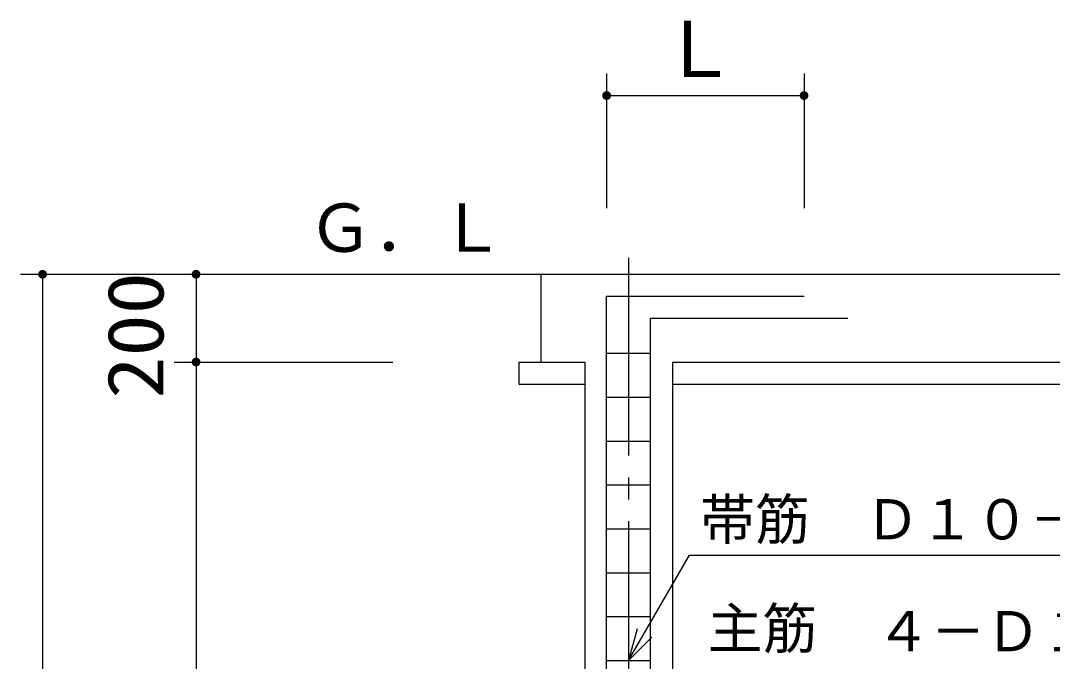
# Model space of a CAD drawing. Units: millimetres, scale not verified. Extents: x -14850 to 14850, y -10500 to 10500.
# Drawn here: x -3323 to -971, y 969 to 2429 of the extents above; entities that cross this region are included whole.
import ezdxf
from ezdxf.enums import TextEntityAlignment as Align

# ---------------------------------------------------------------- set-up
doc = ezdxf.new("R2010")
doc.units = ezdxf.units.MM
doc.header["$LTSCALE"] = 50
doc.linetypes.add('CHAIN2', pattern=[12, 9, -1, 1, -1])
for name, color, linetype, lineweight in [('0-0_機器', 3, 'Continuous', 25), ('0-4_文字', 5, 'Continuous', 25), ('0-5_製作', 5, 'Continuous', 25)]:
    doc.layers.add(name, color=color, linetype=linetype, lineweight=lineweight)
doc.styles.add('ＭＳ ゴシック', font='')
doc.styles.get('ＭＳ ゴシック').set_extended_font_data('MS Gothic')

msp = doc.modelspace()

# ---------------------------------------------------------------- linework, layer by layer
at = {"layer": '0-0_機器', "color": 2, "linetype": 'CHAIN2'}
msp.add_line((-1936.81, 1888.43), (-1936.81, -812.3), dxfattribs=at)
at = {"layer": '0-0_機器', "color": 2}
for p, q in [((-2547.8, 1851.29), (650.09, 1851.29)), ((-2136.81, 1851.29), (-2136.81, 1651.29)), ((-2186.81, 1651.29), (-2186.81, 1601.29)), ((-2186.81, 1651.29), (-2036.81, 1651.29)), ((-2036.81, 1651.29), (-2036.81, -428.71)), ((-2186.81, 1601.29), (-2036.81, 1601.29)), ((-1836.81, 1601.29), (413.19, 1601.29))]:
    msp.add_line(p, q, dxfattribs=at)
at = {"layer": '0-0_機器'}
for p, q in [((-1886.81, 1751.29), (-1436.8, 1751.29)), ((-1886.81, -528.71), (-1886.81, 1751.29)), ((-1986.81, 1671.3), (-1886.81, 1671.3)), ((-1986.81, 1571.3), (-1886.81, 1571.3)), ((-1986.81, 1471.3), (-1886.81, 1471.3)), ((-1986.81, 1371.3), (-1886.81, 1371.3)), ((-1986.81, 1271.3), (-1886.81, 1271.3)), ((-1986.81, 1171.3), (-1886.81, 1171.3)), ((-1986.81, 1071.3), (-1886.81, 1071.3)), ((-1986.81, 971.3), (-1886.81, 971.3))]:
    msp.add_line(p, q, dxfattribs=at)
msp.add_lwpolyline([(-1986.81, -578.71), (-1986.81, 1801.29), (-1536.81, 1801.29)], dxfattribs=at)
at = {"layer": '0-0_機器', "color": 2}
for points in [[(-1836.81, 1651.29), (-1836.81, -428.71), (363.19, -428.71)], [(-1836.81, 1651.29), (413.19, 1651.29), (413.19, 1601.29)]]:
    msp.add_lwpolyline(points, dxfattribs=at)
at = {"layer": '0-4_文字', "color": 2}
for p, q in [((-1936.81, 971.3), (-1798.24, 1211.3)), ((-1798.24, 1211.3), (-373.16, 1211.3)), ((-1917.4, 1043.74), (-1936.81, 971.3)), ((-1936.81, 971.3), (-1883.77, 1024.33))]:
    msp.add_line(p, q, dxfattribs=at)
at = {"layer": '0-5_製作', "color": 2}
for p, q in [((-1986.81, 2308.62), (-1986.81, 2002.03)), ((-1536.81, 2308.62), (-1536.81, 2002.03)), ((-1986.81, 2258.62), (-1536.81, 2258.62)), ((-3322.82, 1851.29), (-2474.64, 1851.29)), ((-3272.82, 1851.29), (-3272.82, -778.71)), ((-2922.82, 1851.29), (-2922.82, 1651.29)), ((-2972.82, 1651.29), (-2474.64, 1651.29)), ((-2922.82, 1651.29), (-2922.82, -428.71))]:
    msp.add_line(p, q, dxfattribs=at)
at = {"layer": '0-5_製作'}
for points in [[(-1986.81, 2258.62), (-1996.81, 2258.62), (-1996.79, 2259.25)], [(-1986.81, 2258.62), (-1996.73, 2257.36), (-1996.81, 2258.62)], [(-1986.81, 2268.62), (-1996.79, 2259.25), (-1996.63, 2260.49)], [(-1986.81, 2258.62), (-1996.79, 2259.25), (-1986.81, 2268.62)], [(-1986.81, 2258.62), (-1996.49, 2256.13), (-1996.73, 2257.36)], [(-1986.81, 2268.62), (-1996.63, 2260.49), (-1988.06, 2268.54)], [(-1988.06, 2268.54), (-1996.63, 2260.49), (-1996.32, 2261.71)], [(-1986.81, 2258.62), (-1996.11, 2254.94), (-1996.49, 2256.13)], [(-1988.06, 2268.54), (-1996.32, 2261.71), (-1989.3, 2268.3)], [(-1989.3, 2268.3), (-1996.32, 2261.71), (-1995.86, 2262.88)], [(-1986.81, 2258.62), (-1995.57, 2253.8), (-1996.11, 2254.94)], [(-1989.3, 2268.3), (-1995.86, 2262.88), (-1990.49, 2267.92)], [(-1990.49, 2267.92), (-1995.86, 2262.88), (-1995.25, 2263.98)], [(-1986.81, 2258.62), (-1994.9, 2252.74), (-1995.57, 2253.8)], [(-1990.49, 2267.92), (-1995.25, 2263.98), (-1991.63, 2267.38)], [(-1991.63, 2267.38), (-1995.25, 2263.98), (-1994.51, 2264.99)], [(-1986.81, 2258.62), (-1994.1, 2251.77), (-1994.9, 2252.74)], [(-1991.63, 2267.38), (-1994.51, 2264.99), (-1992.69, 2266.71)], [(-1992.69, 2266.71), (-1994.51, 2264.99), (-1993.65, 2265.91)], [(-1986.81, 2248.62), (-1994.1, 2251.77), (-1986.81, 2258.62)], [(-1986.18, 2268.6), (-1986.81, 2258.62), (-1986.81, 2268.62)], [(-1984.93, 2268.44), (-1986.81, 2258.62), (-1986.18, 2268.6)], [(-1983.72, 2268.13), (-1986.81, 2258.62), (-1984.93, 2268.44)], [(-1982.55, 2267.67), (-1986.81, 2258.62), (-1983.72, 2268.13)], [(-1981.45, 2267.06), (-1986.81, 2258.62), (-1982.55, 2267.67)], [(-1980.43, 2266.32), (-1986.81, 2258.62), (-1981.45, 2267.06)], [(-1979.52, 2265.46), (-1986.81, 2258.62), (-1980.43, 2266.32)], [(-1978.72, 2264.5), (-1986.81, 2258.62), (-1979.52, 2265.46)], [(-1978.72, 2264.5), (-1976.81, 2258.62), (-1986.81, 2258.62)], [(-1976.81, 2258.62), (-1986.81, 2248.62), (-1986.81, 2258.62)], [(-1976.83, 2257.99), (-1986.81, 2248.62), (-1976.81, 2258.62)], [(-1978.05, 2263.44), (-1976.81, 2258.62), (-1978.72, 2264.5)], [(-1977.51, 2262.3), (-1976.81, 2258.62), (-1978.05, 2263.44)], [(-1977.12, 2261.1), (-1976.81, 2258.62), (-1977.51, 2262.3)], [(-1976.89, 2259.87), (-1976.81, 2258.62), (-1977.12, 2261.1)], [(-1536.81, 2258.62), (-1546.81, 2258.62), (-1546.79, 2259.25)], [(-1536.81, 2258.62), (-1546.73, 2257.36), (-1546.81, 2258.62)], [(-1536.81, 2258.62), (-1546.79, 2259.25), (-1546.63, 2260.49)], [(-1536.81, 2258.62), (-1546.49, 2256.13), (-1546.73, 2257.36)], [(-1536.81, 2258.62), (-1546.63, 2260.49), (-1546.32, 2261.71)], [(-1536.81, 2258.62), (-1546.1, 2254.94), (-1546.49, 2256.13)], [(-1536.81, 2268.62), (-1546.32, 2261.71), (-1545.85, 2262.88)], [(-1536.81, 2258.62), (-1546.32, 2261.71), (-1536.81, 2268.62)], [(-1536.81, 2258.62), (-1545.57, 2253.8), (-1546.1, 2254.94)], [(-1536.81, 2268.62), (-1545.85, 2262.88), (-1538.06, 2268.54)], [(-1538.06, 2268.54), (-1545.85, 2262.88), (-1545.25, 2263.98)], [(-1536.81, 2258.62), (-1544.9, 2252.74), (-1545.57, 2253.8)], [(-1538.06, 2268.54), (-1545.25, 2263.98), (-1539.29, 2268.3)], [(-1539.29, 2268.3), (-1545.25, 2263.98), (-1544.51, 2264.99)], [(-1536.81, 2248.62), (-1544.9, 2252.74), (-1536.81, 2258.62)], [(-1539.29, 2268.3), (-1544.51, 2264.99), (-1540.49, 2267.92)], [(-1540.49, 2267.92), (-1544.51, 2264.99), (-1543.65, 2265.91)], [(-1540.49, 2267.92), (-1543.65, 2265.91), (-1541.62, 2267.38)], [(-1541.62, 2267.38), (-1543.65, 2265.91), (-1542.68, 2266.71)], [(-1536.18, 2268.6), (-1536.81, 2258.62), (-1536.81, 2268.62)], [(-1534.93, 2268.44), (-1536.81, 2258.62), (-1536.18, 2268.6)], [(-1533.72, 2268.13), (-1536.81, 2258.62), (-1534.93, 2268.44)], [(-1532.55, 2267.67), (-1536.81, 2258.62), (-1533.72, 2268.13)], [(-1531.45, 2267.06), (-1536.81, 2258.62), (-1532.55, 2267.67)], [(-1530.43, 2266.32), (-1536.81, 2258.62), (-1531.45, 2267.06)], [(-1529.52, 2265.46), (-1536.81, 2258.62), (-1530.43, 2266.32)], [(-1528.72, 2264.5), (-1536.81, 2258.62), (-1529.52, 2265.46)], [(-1528.04, 2263.44), (-1536.81, 2258.62), (-1528.72, 2264.5)], [(-1528.04, 2263.44), (-1526.81, 2258.62), (-1536.81, 2258.62)], [(-1526.81, 2258.62), (-1536.81, 2248.62), (-1536.81, 2258.62)], [(-1526.83, 2257.99), (-1536.81, 2248.62), (-1526.81, 2258.62)], [(-1527.51, 2262.3), (-1526.81, 2258.62), (-1528.04, 2263.44)], [(-1527.12, 2261.1), (-1526.81, 2258.62), (-1527.51, 2262.3)], [(-1526.89, 2259.87), (-1526.81, 2258.62), (-1527.12, 2261.1)], [(-1986.81, 2248.62), (-1993.18, 2250.91), (-1994.1, 2251.77)], [(-1986.81, 2248.62), (-1992.17, 2250.17), (-1993.18, 2250.91)], [(-1986.81, 2248.62), (-1991.07, 2249.57), (-1992.17, 2250.17)], [(-1986.81, 2248.62), (-1989.9, 2249.11), (-1991.07, 2249.57)], [(-1986.81, 2248.62), (-1988.68, 2248.8), (-1989.9, 2249.11)], [(-1986.81, 2248.62), (-1987.44, 2248.64), (-1988.68, 2248.8)], [(-1976.99, 2256.74), (-1986.81, 2248.62), (-1976.83, 2257.99)], [(-1976.99, 2256.74), (-1985.55, 2248.7), (-1986.81, 2248.62)], [(-1977.3, 2255.53), (-1985.55, 2248.7), (-1976.99, 2256.74)], [(-1977.3, 2255.53), (-1984.32, 2248.93), (-1985.55, 2248.7)], [(-1977.76, 2254.36), (-1984.32, 2248.93), (-1977.3, 2255.53)], [(-1977.76, 2254.36), (-1983.13, 2249.32), (-1984.32, 2248.93)], [(-1978.36, 2253.26), (-1983.13, 2249.32), (-1977.76, 2254.36)], [(-1978.36, 2253.26), (-1981.99, 2249.85), (-1983.13, 2249.32)], [(-1979.1, 2252.24), (-1981.99, 2249.85), (-1978.36, 2253.26)], [(-1979.1, 2252.24), (-1980.93, 2250.53), (-1981.99, 2249.85)], [(-1979.96, 2251.33), (-1980.93, 2250.53), (-1979.1, 2252.24)], [(-1536.81, 2248.62), (-1544.1, 2251.77), (-1544.9, 2252.74)], [(-1536.81, 2248.62), (-1543.18, 2250.91), (-1544.1, 2251.77)], [(-1536.81, 2248.62), (-1542.16, 2250.17), (-1543.18, 2250.91)], [(-1536.81, 2248.62), (-1541.06, 2249.57), (-1542.16, 2250.17)], [(-1536.81, 2248.62), (-1539.9, 2249.11), (-1541.06, 2249.57)], [(-1536.81, 2248.62), (-1538.68, 2248.8), (-1539.9, 2249.11)], [(-1536.81, 2248.62), (-1537.43, 2248.64), (-1538.68, 2248.8)], [(-1526.98, 2256.74), (-1536.81, 2248.62), (-1526.83, 2257.99)], [(-1527.3, 2255.53), (-1536.81, 2248.62), (-1526.98, 2256.74)], [(-1527.76, 2254.36), (-1536.81, 2248.62), (-1527.3, 2255.53)], [(-1527.76, 2254.36), (-1535.55, 2248.7), (-1536.81, 2248.62)], [(-1528.36, 2253.26), (-1535.55, 2248.7), (-1527.76, 2254.36)], [(-1528.36, 2253.26), (-1534.32, 2248.93), (-1535.55, 2248.7)], [(-1529.1, 2252.24), (-1534.32, 2248.93), (-1528.36, 2253.26)], [(-1529.1, 2252.24), (-1533.13, 2249.32), (-1534.32, 2248.93)], [(-1529.96, 2251.33), (-1533.13, 2249.32), (-1529.1, 2252.24)], [(-1529.96, 2251.33), (-1531.99, 2249.85), (-1533.13, 2249.32)], [(-1530.93, 2250.53), (-1531.99, 2249.85), (-1529.96, 2251.33)], [(-3277.64, 1860.06), (-3282.82, 1851.29), (-3282.8, 1851.92)], [(-3277.64, 1860.06), (-3272.82, 1851.29), (-3282.82, 1851.29)], [(-3277.64, 1860.06), (-3282.8, 1851.92), (-3278.7, 1859.38)], [(-3278.7, 1859.38), (-3282.8, 1851.92), (-3282.65, 1853.17)], [(-3278.7, 1859.38), (-3282.65, 1853.17), (-3279.67, 1858.58)], [(-3279.67, 1858.58), (-3282.65, 1853.17), (-3282.33, 1854.38)], [(-3279.67, 1858.58), (-3282.33, 1854.38), (-3280.53, 1857.67)], [(-3276.5, 1860.59), (-3272.82, 1851.29), (-3277.64, 1860.06)], [(-3275.31, 1860.98), (-3272.82, 1851.29), (-3276.5, 1860.59)], [(-3274.08, 1861.22), (-3272.82, 1851.29), (-3275.31, 1860.98)], [(-3272.82, 1861.29), (-3272.82, 1851.29), (-3274.08, 1861.22)], [(-3272.19, 1861.27), (-3272.82, 1851.29), (-3272.82, 1861.29)], [(-3270.95, 1861.12), (-3272.82, 1851.29), (-3272.19, 1861.27)], [(-3269.73, 1860.8), (-3272.82, 1851.29), (-3270.95, 1861.12)], [(-3268.57, 1860.34), (-3272.82, 1851.29), (-3269.73, 1860.8)], [(-3267.46, 1859.74), (-3272.82, 1851.29), (-3268.57, 1860.34)], [(-3267.46, 1859.74), (-3262.82, 1851.29), (-3272.82, 1851.29)], [(-3266.45, 1859), (-3262.82, 1851.29), (-3267.46, 1859.74)], [(-3265.53, 1858.14), (-3262.82, 1851.29), (-3266.45, 1859)], [(-2926.5, 1860.59), (-2932.82, 1851.29), (-2927.64, 1860.06)], [(-2926.5, 1860.59), (-2922.82, 1851.29), (-2932.82, 1851.29)], [(-2927.64, 1860.06), (-2932.82, 1851.29), (-2932.8, 1851.92)], [(-2927.64, 1860.06), (-2932.8, 1851.92), (-2928.7, 1859.38)], [(-2928.7, 1859.38), (-2932.8, 1851.92), (-2932.65, 1853.17)], [(-2928.7, 1859.38), (-2932.65, 1853.17), (-2929.67, 1858.58)], [(-2929.67, 1858.58), (-2932.65, 1853.17), (-2932.33, 1854.38)], [(-2929.67, 1858.58), (-2932.33, 1854.38), (-2930.53, 1857.67)], [(-2925.31, 1860.98), (-2922.82, 1851.29), (-2926.5, 1860.59)], [(-2924.08, 1861.22), (-2922.82, 1851.29), (-2925.31, 1860.98)], [(-2922.82, 1861.29), (-2922.82, 1851.29), (-2924.08, 1861.22)], [(-2922.19, 1861.27), (-2922.82, 1851.29), (-2922.82, 1861.29)], [(-2920.95, 1861.12), (-2922.82, 1851.29), (-2922.19, 1861.27)], [(-2919.73, 1860.8), (-2922.82, 1851.29), (-2920.95, 1861.12)], [(-2918.57, 1860.34), (-2922.82, 1851.29), (-2919.73, 1860.8)], [(-2917.46, 1859.74), (-2922.82, 1851.29), (-2918.57, 1860.34)], [(-2916.45, 1859), (-2922.82, 1851.29), (-2917.46, 1859.74)], [(-2916.45, 1859), (-2912.82, 1851.29), (-2922.82, 1851.29)], [(-2915.53, 1858.14), (-2912.82, 1851.29), (-2916.45, 1859)], [(-3272.82, 1851.29), (-3282.74, 1850.04), (-3282.82, 1851.29)], [(-3272.82, 1851.29), (-3282.51, 1848.81), (-3282.74, 1850.04)], [(-3272.82, 1851.29), (-3282.12, 1847.61), (-3282.51, 1848.81)], [(-3280.53, 1857.67), (-3282.33, 1854.38), (-3281.87, 1855.55)], [(-3272.82, 1851.29), (-3281.59, 1846.48), (-3282.12, 1847.61)], [(-3280.53, 1857.67), (-3281.87, 1855.55), (-3281.27, 1856.65)], [(-3272.82, 1851.29), (-3280.91, 1845.42), (-3281.59, 1846.48)], [(-3272.82, 1851.29), (-3280.11, 1844.45), (-3280.91, 1845.42)], [(-3272.82, 1851.29), (-3279.2, 1843.59), (-3280.11, 1844.45)], [(-3272.82, 1851.29), (-3278.18, 1842.85), (-3279.2, 1843.59)], [(-3272.82, 1851.29), (-3277.08, 1842.25), (-3278.18, 1842.85)], [(-3272.82, 1841.29), (-3277.08, 1842.25), (-3272.82, 1851.29)], [(-3272.82, 1841.29), (-3275.91, 1841.78), (-3277.08, 1842.25)], [(-3272.82, 1841.29), (-3274.7, 1841.47), (-3275.91, 1841.78)], [(-3272.82, 1841.29), (-3273.45, 1841.31), (-3274.7, 1841.47)], [(-3262.82, 1851.29), (-3272.82, 1841.29), (-3272.82, 1851.29)], [(-3262.82, 1851.29), (-3271.57, 1841.37), (-3272.82, 1841.29)], [(-3262.82, 1851.29), (-3270.34, 1841.61), (-3271.57, 1841.37)], [(-3262.82, 1851.29), (-3269.14, 1842), (-3270.34, 1841.61)], [(-3262.82, 1851.29), (-3268.01, 1842.53), (-3269.14, 1842)], [(-3262.82, 1851.29), (-3266.94, 1843.2), (-3268.01, 1842.53)], [(-3262.84, 1850.67), (-3266.94, 1843.2), (-3262.82, 1851.29)], [(-3263, 1849.42), (-3266.94, 1843.2), (-3262.84, 1850.67)], [(-3263, 1849.42), (-3265.98, 1844), (-3266.94, 1843.2)], [(-3263.31, 1848.2), (-3265.98, 1844), (-3263, 1849.42)], [(-3263.31, 1848.2), (-3265.12, 1844.92), (-3265.98, 1844)], [(-3264.73, 1857.17), (-3262.82, 1851.29), (-3265.53, 1858.14)], [(-3263.77, 1847.04), (-3265.12, 1844.92), (-3263.31, 1848.2)], [(-3263.77, 1847.04), (-3264.38, 1845.94), (-3265.12, 1844.92)], [(-3264.06, 1856.11), (-3262.82, 1851.29), (-3264.73, 1857.17)], [(-3263.53, 1854.98), (-3262.82, 1851.29), (-3264.06, 1856.11)], [(-3263.14, 1853.78), (-3262.82, 1851.29), (-3263.53, 1854.98)], [(-3262.9, 1852.55), (-3262.82, 1851.29), (-3263.14, 1853.78)], [(-2922.82, 1851.29), (-2932.74, 1850.04), (-2932.82, 1851.29)], [(-2922.82, 1851.29), (-2932.51, 1848.81), (-2932.74, 1850.04)], [(-2922.82, 1851.29), (-2932.12, 1847.61), (-2932.51, 1848.81)], [(-2930.53, 1857.67), (-2932.33, 1854.38), (-2931.87, 1855.55)], [(-2922.82, 1851.29), (-2931.59, 1846.48), (-2932.12, 1847.61)], [(-2930.53, 1857.67), (-2931.87, 1855.55), (-2931.27, 1856.65)], [(-2922.82, 1851.29), (-2930.91, 1845.42), (-2931.59, 1846.48)], [(-2922.82, 1851.29), (-2930.11, 1844.45), (-2930.91, 1845.42)], [(-2922.82, 1851.29), (-2929.2, 1843.59), (-2930.11, 1844.45)], [(-2922.82, 1851.29), (-2928.18, 1842.85), (-2929.2, 1843.59)], [(-2922.82, 1851.29), (-2927.08, 1842.25), (-2928.18, 1842.85)], [(-2922.82, 1841.29), (-2927.08, 1842.25), (-2922.82, 1851.29)], [(-2922.82, 1841.29), (-2925.91, 1841.78), (-2927.08, 1842.25)], [(-2922.82, 1841.29), (-2924.7, 1841.47), (-2925.91, 1841.78)], [(-2922.82, 1841.29), (-2923.45, 1841.31), (-2924.7, 1841.47)], [(-2912.82, 1851.29), (-2922.82, 1841.29), (-2922.82, 1851.29)], [(-2912.82, 1851.29), (-2921.57, 1841.37), (-2922.82, 1841.29)], [(-2912.82, 1851.29), (-2920.34, 1841.61), (-2921.57, 1841.37)], [(-2912.82, 1851.29), (-2919.14, 1842), (-2920.34, 1841.61)], [(-2912.82, 1851.29), (-2918.01, 1842.53), (-2919.14, 1842)], [(-2912.84, 1850.67), (-2918.01, 1842.53), (-2912.82, 1851.29)], [(-2912.84, 1850.67), (-2916.94, 1843.2), (-2918.01, 1842.53)], [(-2913, 1849.42), (-2916.94, 1843.2), (-2912.84, 1850.67)], [(-2913, 1849.42), (-2915.98, 1844), (-2916.94, 1843.2)], [(-2913.31, 1848.2), (-2915.98, 1844), (-2913, 1849.42)], [(-2913.31, 1848.2), (-2915.12, 1844.92), (-2915.98, 1844)], [(-2914.73, 1857.17), (-2912.82, 1851.29), (-2915.53, 1858.14)], [(-2913.77, 1847.04), (-2915.12, 1844.92), (-2913.31, 1848.2)], [(-2913.77, 1847.04), (-2914.38, 1845.94), (-2915.12, 1844.92)], [(-2914.06, 1856.11), (-2912.82, 1851.29), (-2914.73, 1857.17)], [(-2913.53, 1854.98), (-2912.82, 1851.29), (-2914.06, 1856.11)], [(-2913.14, 1853.78), (-2912.82, 1851.29), (-2913.53, 1854.98)], [(-2912.9, 1852.55), (-2912.82, 1851.29), (-2913.14, 1853.78)], [(-2927.64, 1660.06), (-2932.82, 1651.29), (-2932.8, 1651.92)], [(-2927.64, 1660.06), (-2922.82, 1651.29), (-2932.82, 1651.29)], [(-2922.82, 1651.29), (-2932.74, 1650.04), (-2932.82, 1651.29)], [(-2927.64, 1660.06), (-2932.8, 1651.92), (-2928.7, 1659.38)], [(-2928.7, 1659.38), (-2932.8, 1651.92), (-2932.65, 1653.17)], [(-2922.82, 1651.29), (-2932.51, 1648.81), (-2932.74, 1650.04)], [(-2928.7, 1659.38), (-2932.65, 1653.17), (-2929.67, 1658.58)], [(-2929.67, 1658.58), (-2932.65, 1653.17), (-2932.33, 1654.38)], [(-2922.82, 1651.29), (-2932.12, 1647.61), (-2932.51, 1648.81)], [(-2929.67, 1658.58), (-2932.33, 1654.38), (-2930.53, 1657.67)], [(-2930.53, 1657.67), (-2932.33, 1654.38), (-2931.87, 1655.55)], [(-2922.82, 1651.29), (-2931.59, 1646.48), (-2932.12, 1647.61)], [(-2930.53, 1657.67), (-2931.87, 1655.55), (-2931.27, 1656.65)], [(-2922.82, 1651.29), (-2930.91, 1645.42), (-2931.59, 1646.48)], [(-2922.82, 1651.29), (-2930.11, 1644.45), (-2930.91, 1645.42)], [(-2922.82, 1651.29), (-2929.2, 1643.59), (-2930.11, 1644.45)], [(-2922.82, 1651.29), (-2928.18, 1642.85), (-2929.2, 1643.59)], [(-2922.82, 1651.29), (-2927.08, 1642.25), (-2928.18, 1642.85)], [(-2926.5, 1660.59), (-2922.82, 1651.29), (-2927.64, 1660.06)], [(-2922.82, 1641.29), (-2927.08, 1642.25), (-2922.82, 1651.29)], [(-2925.31, 1660.98), (-2922.82, 1651.29), (-2926.5, 1660.59)], [(-2924.08, 1661.22), (-2922.82, 1651.29), (-2925.31, 1660.98)], [(-2922.82, 1661.29), (-2922.82, 1651.29), (-2924.08, 1661.22)], [(-2922.19, 1661.27), (-2922.82, 1651.29), (-2922.82, 1661.29)], [(-2920.95, 1661.12), (-2922.82, 1651.29), (-2922.19, 1661.27)], [(-2919.73, 1660.8), (-2922.82, 1651.29), (-2920.95, 1661.12)], [(-2918.57, 1660.34), (-2922.82, 1651.29), (-2919.73, 1660.8)], [(-2917.46, 1659.74), (-2922.82, 1651.29), (-2918.57, 1660.34)], [(-2917.46, 1659.74), (-2912.82, 1651.29), (-2922.82, 1651.29)], [(-2912.82, 1651.29), (-2922.82, 1641.29), (-2922.82, 1651.29)], [(-2912.82, 1651.29), (-2921.57, 1641.37), (-2922.82, 1641.29)], [(-2912.82, 1651.29), (-2920.34, 1641.61), (-2921.57, 1641.37)], [(-2912.82, 1651.29), (-2919.14, 1642), (-2920.34, 1641.61)], [(-2912.82, 1651.29), (-2918.01, 1642.53), (-2919.14, 1642)], [(-2912.82, 1651.29), (-2916.94, 1643.2), (-2918.01, 1642.53)], [(-2916.45, 1659), (-2912.82, 1651.29), (-2917.46, 1659.74)], [(-2912.84, 1650.67), (-2916.94, 1643.2), (-2912.82, 1651.29)], [(-2913, 1649.42), (-2916.94, 1643.2), (-2912.84, 1650.67)], [(-2913, 1649.42), (-2915.98, 1644), (-2916.94, 1643.2)], [(-2915.53, 1658.14), (-2912.82, 1651.29), (-2916.45, 1659)], [(-2913.31, 1648.2), (-2915.98, 1644), (-2913, 1649.42)], [(-2913.31, 1648.2), (-2915.12, 1644.92), (-2915.98, 1644)], [(-2914.73, 1657.17), (-2912.82, 1651.29), (-2915.53, 1658.14)], [(-2913.77, 1647.04), (-2915.12, 1644.92), (-2913.31, 1648.2)], [(-2913.77, 1647.04), (-2914.38, 1645.94), (-2915.12, 1644.92)], [(-2914.06, 1656.11), (-2912.82, 1651.29), (-2914.73, 1657.17)], [(-2913.53, 1654.98), (-2912.82, 1651.29), (-2914.06, 1656.11)], [(-2913.14, 1653.78), (-2912.82, 1651.29), (-2913.53, 1654.98)], [(-2912.9, 1652.55), (-2912.82, 1651.29), (-2913.14, 1653.78)], [(-2922.82, 1641.29), (-2925.91, 1641.78), (-2927.08, 1642.25)], [(-2922.82, 1641.29), (-2924.7, 1641.47), (-2925.91, 1641.78)], [(-2922.82, 1641.29), (-2923.45, 1641.31), (-2924.7, 1641.47)]]:
    msp.add_solid(points, dxfattribs=at)

# ---------------------------------------------------------------- texts
at = {"layer": '0-0_機器', "color": 4, "style": 'ＭＳ ゴシック'}
msp.add_text('Ｇ．Ｌ', height=110, rotation=0.002, dxfattribs=at).set_placement((-2669.02, 1869.52), align=Align.BOTTOM_LEFT)
at = {"layer": '0-4_文字', "color": 4, "style": 'ＭＳ ゴシック'}
for s, p in [('帯筋\u3000Ｄ１０－１００＠', (-1773.77, 1219.55)), ('主筋', (-1756.89, 970.85)), ('４－Ｄ１３', (-1373.32, 964.57))]:
    msp.add_text(s, height=91.79, dxfattribs=at).set_placement(p, align=Align.BOTTOM_LEFT)
at = {"layer": '0-5_製作', "color": 4, "style": 'ＭＳ ゴシック'}
msp.add_text('Ｌ', height=128.4, dxfattribs=at).set_placement((-1863.67, 2262.03), align=Align.BOTTOM_LEFT)
at = {"layer": '0-5_製作', "color": 4, "style": 'ＭＳ ゴシック', "width": 1.1}
msp.add_text('200', height=128.4, rotation=90, dxfattribs=at).set_placement((-2958.59, 1567.91), align=Align.BOTTOM_LEFT)

doc.saveas('drawing.dxf')
